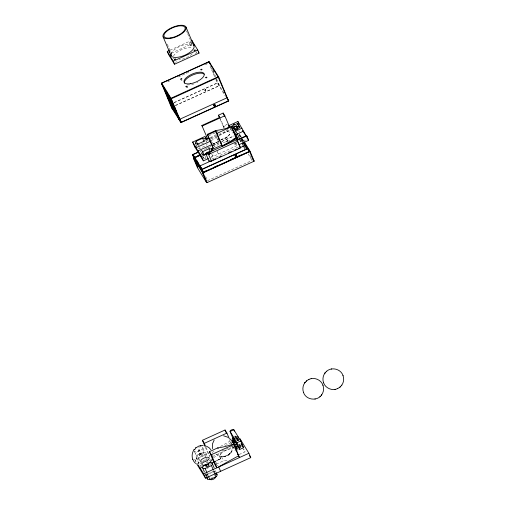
<?xml version="1.0" encoding="UTF-8"?>
<svg xmlns="http://www.w3.org/2000/svg" width="505" height="505" viewBox="0 0 505 505"><rect width="100%" height="100%" fill="white"/><g stroke="black" fill="none" stroke-linecap="round" stroke-linejoin="round"><path stroke-width="0.38" stroke-dasharray="2.52 1.89" d="M212.82 456.507L212.82 454.929M232.919 446.414L232.439 449.235L230.936 452.202M175.626 62.506L176.119 62.001M190.536 45.608L189.236 42.527L189.855 41.959L190.669 41.94L191.982 45.046L190.549 45.633L191.086 45.04L191.976 45.014M199.273 449.753L198.314 450.144L199.986 454.09L200.529 454.077L200.946 453.698L199.267 449.734L198.32 450.163M215.667 453.837C219.921 457.871 227.446 457.107 230.829 452.341M230.709 452.505L231.063 452.032M239.888 446.666L239.907 446.332M229.163 454.09L229.541 453.768M195.669 53.164L195.542 53.656M211.185 140.769L216.361 137.259L218.412 140.592M225.905 138.13L227.963 136.552L229.573 134.469L226.089 137.612L221.133 139.513M228.285 455.289L231.681 451.786L230.034 453.616L227.319 455.428L224.258 456.627L221.979 456.873L224.864 456.678L228.285 455.289L228.007 455.453M213.527 457.707L218.469 454.576A10.365 0.581 65.6 0 0 220.931 458.578L219.523 459.26M239.244 445.713L239.263 445.221M220.931 139.576L225.785 138.2M225.583 138.32L226.177 137.972M223.898 128.22L223.166 126.49L227.061 124.331M223.166 126.49L223.387 126.85L227.288 124.691M210.25 137.764L215.584 134.803M211.418 141.223A10.365 0.581 65.6 0 0 213.16 143.994L214.745 146.57L219.719 143.647M220.477 446.464L229.819 441.288L231.435 443.914M218.122 141.602L218.476 141.432M218.823 141.261L213.167 143.969L214.688 146.437M217.068 142.113L215.288 142.965M219.17 459.43L215.275 461.286A10.365 0.581 65.6 0 1 215.256 461.324L217.964 465.705M195.908 53.019L196.868 53.025M182.046 80.175L181.093 80.2M214.581 143.3L213.167 143.969M170.059 50.14L190.36 40.924M171.353 53.195L191.654 43.973M167.647 81.797L169.775 80.825M178.297 76.962L189.653 71.805M205.264 64.716L207.397 63.75M174.149 102.483L217.68 82.719L224.138 93.223M174.017 102.78L217.314 83.123L225.546 96.518M175.349 105.419L219.479 85.61L216.74 79.159M175.475 105.596L219 85.837L215.547 77.757M208.817 135.75L215.086 132.903M215.78 132.588L218.57 131.325M210.339 138.294L218.015 134.81M218.715 134.494L225.697 131.325M206.008 141.185L208.167 140.213M211.039 138.907L218.217 135.649M218.936 135.321L231.145 129.779M203.749 142.984L198.13 145.535A5.315 2.153 -23 0 0 197.846 145.838M198.231 148.262A5.315 2.153 -23 0 0 199.847 148.337L206.173 145.465A5.315 2.153 -23 0 0 207.107 143.868M212.214 144.424L218.804 141.432A10.365 0.581 65.6 0 1 216.361 137.259M200.365 151.083L201.804 150.433M206.823 148.154L208.975 147.176M213.28 145.225L219.018 142.618M221.891 141.312L234.086 135.776M200.201 151.393L203.768 149.777M204.481 149.448L208.054 147.832M208.767 147.504L218.76 142.972M221.613 141.671L234.459 135.839M239.654 139.999L240.797 141.848L247.86 138.641M211.191 156.55L212.592 155.912A5.315 2.153 -23 0 0 213.053 153.413M210.585 157.592L237.868 145.2M211.955 159.05L239.029 146.753M207.441 180.714L252.172 160.407M199.355 460.781L196.994 455.22L203.313 452.347A5.315 2.153 -23 0 1 205.036 455.15L206.204 457.902M235.986 439.06L237.167 438.523M236.599 439.71L238.562 438.82M195.833 461.854L194.779 459.361L208.42 453.168M224.933 445.669L230.589 443.1L229.125 439.659M236.649 440.354L240.014 438.82M196.994 455.22A5.315 2.153 -23 0 0 198.718 458.022L205.036 455.15M237.129 440.619L238.436 440.032M237.06 440.802L239.023 439.905M221.872 450.984L232.477 446.174M197.348 463.394L199.5 462.416M203.092 460.787L207.397 458.83M212.428 456.552L233.247 447.095M238.272 444.817L240.43 443.838M238.979 444.981L240.279 444.387M239.553 445.877L242.166 444.684M239.439 446.066L241.396 445.183M210.503 459.449L211.443 459.02M240.014 446.963L241.321 446.369M237.129 450.245L238.152 449.785L237.318 447.821M220.912 458.755L215.256 461.324L220.931 458.578L218.469 454.576M216.367 464.108L223.368 460.932A33.172 13.439 -23 0 0 228.064 460.2M239.118 454.538L245.007 451.868L243.827 449.071M207.069 476.815L206.147 474.631L214.158 470.995L215.307 473.538M206.147 474.631L206.368 474.99L214.379 471.354M187.229 87.756L186.345 87.775M205.194 460.181L205.686 460.181M176.529 61.856L176.984 61.862M224.226 456.331L224.649 456.255M200.933 453.66L199.986 454.09M214.038 452L213.445 451.034M235.797 142.909L236.296 143.698M214.164 71.811L212.523 69.128L215.521 76.287M239.509 134.147L242.091 138.313M242.305 138.698L243.688 140.914M239.149 134.557L243.227 141.192M241.68 139.632L242.905 141.621M240.879 139.317L242.469 141.905M248.195 153.943L251.774 159.763M229.99 127.677L231.17 129.589M230.368 128.851L233.114 133.32M205.63 89.499L205.775 89.738A0.776 0.707 -31.6 0 1 205.055 90.849A0.776 0.707 -31.6 0 1 204.462 89.77A0.776 0.707 -31.6 0 1 205.775 89.738M227.338 140.207L227.484 140.447A0.776 0.707 -31.6 0 1 226.764 141.552A0.776 0.707 -31.6 0 1 226.171 140.472A0.776 0.707 -31.6 0 1 227.484 140.447M209.96 138.749L211.096 140.598M217.27 152.037L218.482 154.006L217.005 150.515M237.097 437.141L239.118 440.429M242.514 447.802L245.007 451.868M233.051 446.54L235.469 450.479M232.609 446.382L235.431 450.978M215.742 463.445L217.358 466.071M194.779 459.361L197.095 463.129M227.446 129.305L228.026 130.265M234.389 143.546L234.97 144.506M196.357 145.402L196.874 146.425M189.242 42.553L190.682 41.991M196.388 145.472L196.786 146.456M203.199 156.885L203.648 157.932M234.244 436.295A1.294 0.524 -23 0 1 235.696 436.213L236.365 437.778M204.916 473.286L206.368 476.707M199.077 464.209L196.098 457.189M250.158 155.666L251.881 159.731M238.814 130.915L239.345 132.165M241.769 138.439C241.579 135.738 239.111 135.384 241.188 138.471M242.065 139.134L242.949 141.211M211.286 67.714L215.244 77.038M239.629 134.728L240.418 136.577M241.485 139.165L242.362 141.242M210.03 65.966L214.581 76.691M215.793 79.55L217.314 83.123M239.269 135.132L240.052 136.981M240.55 139.412L241.699 142.12M240.02 140.018L240.797 141.848M196.338 51.744L196.862 52.962M186.49 30.938L187.387 33.046M187.683 33.747L191.868 43.6M219.77 117.362L224.214 127.834M220.186 119.313L223.387 126.85M171.043 52.564L171.567 53.789M167.325 44.15L170.015 50.481M211.784 154L212.592 155.912M206.015 141.021L206.545 142.265M205.213 156.291L206.008 158.16M199.5 147.517L199.847 148.337M203.281 157.049L203.742 158.141M205.718 176.649L206.583 178.682M237.331 438.51A3.238 1.313 -23 0 1 237.186 438.624L238.051 440.669M240.702 447.847L239.313 444.981L240.424 447.594M230.722 442.039L231.599 444.103M219.896 452.751L223.368 460.932M206.059 447.487L209.859 456.438L207.972 453.37L205.339 447.171M215.307 470.584L215.894 471.973M214.158 470.995L215.079 473.172M213.527 470.464L214.41 472.547M205.933 453.181L207.41 456.659M213.533 471.739L213.994 472.831M202.751 447.468L204.064 450.567A4.614 1.868 -23 0 1 198.282 454.746A4.614 1.868 -23 0 1 197.089 451.735A4.614 1.868 -23 0 1 204.064 450.567M206.494 458.591L207.372 460.655M207.662 461.343L208.83 464.089M203.313 452.347L205.087 456.52M205.971 458.609L206.267 459.304M207.448 462.081L207.744 462.776M206.52 462.144L207.075 463.451M202.019 453.238A1.685 0.682 -23 0 1 199.873 454.759A1.685 0.682 -23 0 1 199.488 453.635A1.685 0.682 -23 0 1 202.019 453.238L202.574 454.544A1.685 0.682 -23 0 1 200.428 456.065A1.685 0.682 -23 0 1 200.043 454.942A1.685 0.682 -23 0 1 202.574 454.544M207.202 473.33L208.382 476.114M198.901 454.519L199.456 455.826M206.734 473.488L207.789 475.969M206.368 474.99L207.296 477.174M198.718 458.022L199.424 459.695M205.264 474.081L206.444 476.859M194.242 451.034L195.555 454.134M196.186 457.378L198.844 463.634M212.081 451.83L212.517 453.155M219.606 135.656A6.584 2.689 -28.5 0 1 227.761 131.717A6.584 2.689 -28.5 0 1 228.954 135.296A6.584 2.689 -28.5 0 1 220.9 139.538M229.882 140.51A33.355 13.622 -28.5 0 1 222.32 142.688M205.825 158.81A5.315 2.153 -23 0 1 204.026 156.582M227.875 130.05A0.776 0.707 -31.6 0 1 227.597 131.243A0.776 0.707 -31.6 0 1 226.562 130.643M226.625 130.353A0.776 0.707 -31.6 0 1 226.859 130.044M227.389 130.056A0.776 0.707 -31.6 0 1 226.612 130.41M235.835 143.319A0.776 0.707 -31.6 0 1 234.787 143.919M171.012 53.902A12.442 5.037 -23 0 1 179.843 46.391A12.442 5.037 -23 0 1 192.039 44.352M192.235 53.896A11.4 4.621 -23 0 1 179.168 59.83M173.695 58.82A11.4 4.621 -23 0 1 173.259 58.107M173.474 56.131A11.4 4.621 -23 0 1 181.882 49.572A11.4 4.621 -23 0 1 192.544 47.937M197.726 82.391A10.883 4.412 -23 0 1 196.849 82.807M194.034 83.899A10.883 4.412 -23 0 1 186.175 84.594M235.696 436.213A1.294 0.524 -23 0 1 234.8 437.197A2.071 0.84 -23 0 1 236.693 436.983M234.743 437.027A3.238 1.313 -23 0 1 236.757 436.528M238.928 439.962A3.238 1.313 -23 0 1 238.398 440.568M235.949 439.104A3.238 1.313 -23 0 1 238.575 438.794M237.224 438.681A1.553 0.631 -23 0 1 236.757 439.508M235.463 437.627A1.294 0.524 -23 0 1 236.378 437.86A1.294 0.524 -23 0 1 235.444 438.725M236.687 436.478A2.071 0.84 -23 0 1 235.418 437.98M237.041 437.418A2.071 0.84 -23 0 1 235.715 438.687M212.447 477.238A2.721 1.105 -23 0 1 212.687 477.143M214.088 475.319A2.721 1.105 -23 0 1 214.631 475.628M198.73 447.171A4.614 1.868 -23 0 1 202.795 447.645A4.614 1.868 -23 0 1 199.286 450.946A4.614 1.868 -23 0 1 194.387 451.268M208.546 467.712A2.721 1.105 -23 0 1 208.224 468.015M207.624 468.438A2.721 1.105 -23 0 1 206.968 468.785M210.434 463.944A5.315 2.153 -23 0 1 210.699 464.644M245.84 140.661A32.2 13.048 -23 0 1 245.582 140.781M235.601 144.859A0.776 0.707 -31.6 0 0 236.327 143.748A0.776 0.707 -31.6 0 0 235.014 143.78A0.776 0.707 -31.6 0 0 235.601 144.859M226.65 141.368A0.776 0.707 -31.6 0 0 227.376 140.264A0.776 0.707 -31.6 0 0 226.063 140.289A0.776 0.707 -31.6 0 0 226.65 141.368M204.942 90.66A0.776 0.707 -31.6 0 0 205.661 89.555A0.776 0.707 -31.6 0 0 204.348 89.581A0.776 0.707 -31.6 0 0 204.942 90.66M224.264 456.627A6.584 2.689 -28.5 0 0 232.054 449.898A6.584 2.689 -28.5 0 0 222.364 452.36A6.584 2.689 -28.5 0 0 224.264 456.627"/><path stroke-width="0.76" d="M212.15 459.474L211.418 460.983M194.463 449.172C192.14 451.969 191.471 456.015 192.79 459.398M214.183 440L212.403 444.028L212.523 448.686M304.856 382.727C302.811 385.479 302.299 389.286 303.543 392.486M324.93 373.088C322.884 375.846 322.373 379.653 323.617 382.853M321.609 394.923C323.654 392.164 324.166 388.358 322.922 385.157M341.689 385.283C343.728 382.531 344.246 378.725 343.002 375.524M235.671 126.004L234.358 126.502M194.33 449.336L193.977 449.81M304.963 382.582L306.787 380.707L308.959 379.381M325.037 372.949L326.489 371.383M303.467 392.297C305.759 399.941 317.045 401.576 321.502 395.062M337.58 388.629L339.758 387.303L341.582 385.429M304.73 382.897L305.077 382.424M324.803 373.258L325.157 372.785M321.388 395.226L321.736 394.752M341.462 385.586L341.816 385.113M206.469 464.348L207.233 464.354M195.353 448.213L198.989 445.978L203.231 445.404M326.558 371.327C331.671 366.586 341.001 368.991 343.078 375.714M195.504 448.074L195.877 447.746M306.251 381.161L306.63 380.833M326.331 371.522L326.703 371.2M319.835 396.81L320.214 396.488M339.916 387.177L340.288 386.849M171.46 54.862L170.469 55.077M226.928 128.516L229.598 127.039L224.813 115.765L223.153 113.057L218.438 115.197L219.599 117.943M235.09 135.971L236.593 138.414L222.49 146.229L222.269 145.869L236.372 138.054L231.479 126.61A33.172 13.439 -23 0 1 215.704 130.53L207.302 134.343L213.192 147.971L211.778 148.609L212.15 149.486L221.575 145.206L222.351 146.469M171.782 107.035L171.422 107.432L180.973 122.601L228.576 101.025L218.678 76.975L218.065 76.823L170.753 98.361L180.708 122.538M193.667 157.573L193.301 157.951L197.423 167.654L206.614 182.614L207.063 182.633L254.141 161.196L250.082 151.317L244.085 141.564M210.345 64.091L209.392 61.862L208.817 61.698L161.461 83.256L171.422 107.432M161.733 83.363L161.373 83.761L170.924 98.929L218.734 77.082L209.215 61.875L161.638 83.117M193.308 157.964L202.764 172.981L250.095 151.336M192.796 42.729L191.761 40.286L197.758 50.039L199.052 53.088L174.547 64.217L168.556 54.464L167.256 51.409L169.358 50.456M167.256 51.409L173.253 61.162L197.758 50.039M172.723 103.134L170.583 104.106L172.893 107.862M171.176 104.068L172.596 103.424M173.663 109.112L174.433 110.361L174.913 110.147A11.918 0.663 65.6 0 1 166.814 91.771M226.966 97.819L179.868 119.205L181.188 122.317L228.285 100.937M209.007 138.553L207.751 139.121L201.867 125.493L219.77 117.362L218.438 115.197M224.813 115.765L202.196 126.035L201.867 125.493M207.302 134.343L207.637 134.886L215.648 131.249L216.98 133.415L231.479 126.61M208.432 158.57L203.408 160.849L194.526 146.406L192.67 142.044L204.923 136.483L206.848 139.879M247.482 138.023L237.905 121.503L228.481 125.783L228.702 126.143M196.275 141.173L202.6 138.301A5.315 2.153 -23 0 1 204.317 141.103L197.998 143.976A5.315 2.153 -23 0 1 196.275 141.173L197.6 144.291M206.709 136.71L205.295 137.354L206.457 139.247M231.549 126.181L237.445 123.504L239.938 127.569L234.73 129.936M233.241 131.351L231.498 127.241L232.912 126.597L237.464 134.002L239.496 138.799M206.476 139.008L207.422 138.578L207.751 139.121M236.889 127.172L239.042 126.193M234.964 129.835L233.853 127.216L236.681 125.934L237.792 128.548L237.262 127.689L234.44 128.977L233.607 127.014M192.67 142.044L196.142 147.694L210.282 141.274M235.576 131.111L242.015 128.188M196.142 147.694A10.365 0.581 65.6 0 0 198.08 150.837L211.273 144.847M231.498 127.241L236.05 134.639L243.309 131.237M197.423 167.654L197.783 167.262L192.474 154.669L198.213 152.062M200.081 155.123L194.375 157.718L193.061 154.637L198.061 152.365M204.089 154.89L202.701 151.62L209.019 148.748A5.315 2.153 -23 0 1 210.743 151.55L210.856 151.822M197.973 155.616L200.125 154.637M200.239 154.82L193.787 157.749L202.978 172.704L249.609 151.532L248.302 148.451L201.672 169.623L202.978 172.704M199.93 155.426L194.962 157.686L195.536 159.037M206.526 153.463L204.418 154.416A5.315 2.153 -23 0 1 202.701 151.62M209.335 152.188L210.743 151.55M236.895 139.721L207.681 152.983A2.071 0.84 -23 0 1 210.011 152.851A2.071 0.84 -23 0 1 208.571 154.429L211.418 161.139L240.632 147.877L236.895 139.721L239.458 145.762M233.531 132.039L238.082 139.437L246.566 135.586L246.787 135.952L248.643 140.314L239.307 144.55M198.08 150.837L201.552 156.487L206.406 154.284M237.142 139.866L237.363 140.226L246.787 135.952M208.571 154.429L237.786 141.166M199.412 166.17L211.481 160.691M212.902 160.047L215.736 158.759M219.29 157.143L221.417 156.178M228.519 152.958L231.359 151.664M234.907 150.054L237.034 149.089M238.455 148.445L243.429 146.185L245.417 149.417M242.987 146.74L244.42 146.084M205.125 171.264L207.252 170.292M214.354 167.073L217.194 165.785M230.684 159.656L234.945 157.724M238.493 156.114L240.62 155.142M203.338 172.306L249.022 151.563L247.709 148.483L202.032 169.219L203.338 172.306L192.474 154.669M205.049 446.483L202.417 440.284L225.034 430.014L226.922 433.088L229.264 438.592M202.417 440.284L204.304 443.352L226.922 433.088M234.838 446.269L232.452 440.663L234.219 439.861M209.411 451.659L211.298 454.727L216.853 467.813L214.966 464.745L209.411 451.659L217.813 447.847A33.172 13.439 -23 0 0 233.588 443.927L239.471 457.549L238.663 456.236M233.689 443.485L232.672 441.49L234.636 440.6M231.934 442.487L233.278 441.881M235.178 441.509L233.222 442.393L232.672 441.49M233.133 442.582L235.096 441.692M234.408 431.112L233.84 429.768L230.072 431.485L236.959 442.677L240.727 440.966L243.574 447.676L239.806 449.387L232.919 438.188L230.072 431.485A2.071 0.84 -23 0 1 231.511 429.906A2.071 0.84 -23 0 1 233.84 429.768L240.727 440.966M211.298 454.727L233.916 444.463M232.452 440.663L234.951 444.728L236.914 443.832M239.357 447.26L236.738 448.453L235.721 446.458L237.678 445.568M235.721 446.458L236.277 447.361L238.897 446.174M203.654 466.229L203.414 465.667L205.522 464.707M198.25 465.01A10.365 0.581 65.6 0 0 200.188 468.16L202.069 467.302M211.494 463.022L214.322 461.74M203.414 465.667A5.315 2.153 -23 0 0 205.137 468.463L211.456 465.597L213.23 469.764M200.188 468.16L203.66 473.804L248.896 453.269L250.745 457.631L205.51 478.166L196.628 463.723M207.277 478.02A5.315 2.153 -23 0 0 209.859 479.586L216.178 476.72A5.315 2.153 -23 0 0 216.424 474.107M308.934 379.394C314.198 376.818 321.199 379.754 322.998 385.353M337.605 388.616C332.341 391.192 325.346 388.257 323.541 382.657M169.914 51.939L169.08 51.87L169.914 51.27M187.172 87.112L187.614 87.075M331.217 369.035L331.64 368.959M311.143 378.674L311.566 378.592M334.979 389.418L335.402 389.336M314.899 399.051L315.322 398.975M200.39 445.587L200.813 445.505M223.519 435.777L228.033 437.305M201.325 466.039L200.144 465.837M206.412 446.149L209.032 447.701L210.888 449.671M195.586 463.476L193.964 461.633L192.714 459.209M229.939 438.82L231.082 440.202M172.293 107.129L172.659 107.843M172.293 107.174L172.931 108.524M171.814 107.344L172.18 108.057M194.545 157.263L195.176 158.658L194.886 157.895M194.071 157.497L194.703 158.879L194.412 158.115M208.754 61.736L218.154 76.994L228.411 101.114M161.65 83.098L171.037 98.387L181.295 122.507M227.559 98.753L228.771 100.722M193.055 43.342L194.255 45.292M198.25 51.788L199.052 53.088M242.583 130.46L246.219 136.375M247.027 137.688L248.643 140.314M243.637 141.855L249.609 151.532M243.315 142.284L247.387 148.912M242.867 142.549L246.844 149.013M252.601 158.406L254.198 161.007M228.601 125.417L229.598 127.039M229.036 126.686L229.706 127.771M239.742 146.431L240.632 147.877M211.778 148.609L212.946 150.509M179.098 117.955L176.018 112.943A11.918 0.663 65.6 0 1 174.433 110.361M181.188 122.317L171.902 107.218L162.036 84.082M193.061 154.637L202.114 169.32M248.896 453.269L240.014 438.82L241.068 441.313M249.533 455.661L250.745 457.631M241.952 445.044L243.574 447.676M237.489 453.761L238.701 455.731L218.678 466.828L220.59 471.323M172.868 108.455L172.552 107.818M231.34 440.587L231.675 441.168M179.029 118.17L178.732 117.602L179.023 118.366M179.054 118.435L179.357 119.01L179.155 118.454M194.848 158.014L194.545 157.276M172.072 108.038L172.439 108.752L171.807 107.395M194.368 158.235L194.078 157.516M246.566 135.586L247.86 138.641M237.905 121.503L238.966 123.996M249.722 151.715L253.838 161.404M237.445 123.504L239.294 127.866M236.428 125.726L237.262 127.689M242.274 143.477L243.429 146.185M232.912 126.597L233.783 128.655M236.05 134.639L238.082 139.437M236.593 138.414L237.363 140.226M223.153 113.057L224.643 116.579M185.96 27.03L193.92 45.791M215.704 130.53L216.039 131.306M216.367 132.083L222.269 145.869M215.648 131.249L221.575 145.206M207.637 134.886L213.192 147.971M163.128 36.903L171.088 55.657M173.253 61.162L174.547 64.217M209.019 148.748L210.345 151.866M202.6 138.301L203.988 141.577M205.939 153.855L209.057 161.202M197.998 143.976L198.231 144.518M201.893 153.779L202.151 154.391M201.552 156.487L203.408 160.849M195.467 143.332L195.833 144.19M203.086 172.887L207.202 182.576M202.505 172.925L206.614 182.614M164.194 87.624L167.534 95.489M169.661 100.495L170.57 102.641M236.959 442.677L239.806 449.387M233.436 437.715A3.238 1.313 -23 0 0 232.186 439.539A3.238 1.313 -23 0 0 234.37 439.905L235.298 442.083A1.553 0.631 -23 0 0 236.106 442.329M236.277 447.361L236.738 448.453M234.951 444.728L236.738 448.932M233.588 443.927L234.282 445.562M234.629 446.382L238.796 456.198M225.034 430.014L226.202 432.772M217.813 447.847L218.16 448.661M204.304 443.352L205.472 446.111M212.352 463.628L214.126 467.8M216.191 472.667L217.074 474.75M214.707 473.242L216.178 476.72M205.137 468.463L206.905 472.636M208.679 476.808L209.859 479.586M200.851 463.047L201.085 463.609M202.606 467.826L204.38 471.992M206.741 477.553L207.328 478.948M203.66 473.804L205.51 478.166M211.418 161.139A2.071 0.84 -23 0 1 209.405 161.486A2.071 0.84 -23 0 1 209.329 160.508M209.676 154.126A1.294 0.524 -23 0 1 209.638 154.246M236.264 137.884A33.355 13.622 -28.5 0 1 232.818 139.386M221.424 142.871A33.355 13.622 -28.5 0 1 220.982 142.953M219.208 139.43A6.584 2.689 -28.5 0 1 218.431 138.932M218.192 138.118A6.584 2.689 -28.5 0 1 218.229 137.84M193.144 44.888A12.442 5.037 -23 0 1 184.628 55.297A12.442 5.037 -23 0 1 170.898 54.471M184.451 83.155A10.883 4.412 -23 0 1 192.184 75.226A10.883 4.412 -23 0 1 204.165 74.203M171.612 100.205A11.918 0.663 65.6 0 1 171.959 100.962M174.818 107.508A11.918 0.663 65.6 0 1 175.102 108.209M175.854 110.115A11.918 0.663 65.6 0 1 176.049 110.664M233.373 437.317A1.294 0.524 -23 0 1 233.323 437.242M235.298 442.083A3.238 1.313 -23 0 1 233.159 441.124M234.124 440.063A3.238 1.313 -23 0 1 234.364 439.899M237.653 436.617A3.238 1.313 -23 0 1 238.12 437.557M234.812 440.152A1.553 0.631 -23 0 1 234.396 439.962M234.017 438.845A1.294 0.524 -23 0 1 233.966 438.763M242.76 445.763A32.2 13.048 -23 0 1 241.983 446.136M233.96 438.435A2.071 0.84 -23 0 1 232.919 438.188M234.263 439.142A2.071 0.84 -23 0 1 233.569 438.018M209.821 460.453A4.614 1.868 -23 0 1 206.614 464.657A4.614 1.868 -23 0 1 202.284 463.356M215.136 477.004A2.721 1.105 -23 0 1 213.148 479.333A2.721 1.105 -23 0 1 210.295 478.974M212.037 477.976A2.721 1.105 -23 0 1 211.791 478.046M208.268 464.726A1.685 0.682 -23 0 1 208.716 465.616A1.685 0.682 -23 0 1 206.431 466.538A1.685 0.682 -23 0 1 206.299 465.522M207.845 463.413A1.685 0.682 -23 0 1 207.542 464.758A1.685 0.682 -23 0 1 205.308 464.827M209.739 462.795A5.315 2.153 -23 0 1 211.456 465.597M195.006 449.286A4.614 1.868 -23 0 1 195.195 449.109M174.332 59.388C175.866 60.196 175.936 57.696 174.332 59.388M180.683 79.152C182.242 79.923 182.368 77.473 180.702 79.115M185.928 86.709C187.513 87.479 187.576 84.998 185.928 86.709M194.128 50.405C195.7 51.182 195.725 48.707 194.128 50.405M200.839 69.772C202.278 70.612 202.562 68.068 200.851 69.734M205.724 77.719C207.328 78.483 207.34 76.021 205.724 77.719M233.531 124.577C235.096 125.366 235.147 122.879 233.531 124.577M236.586 129.545C238.164 130.322 238.171 127.853 236.586 129.545M196.805 160.716L196.325 160.931A11.918 0.663 65.6 0 0 197.815 163.355L198.295 163.14A11.918 0.663 65.6 0 1 196.805 160.716M178.259 117.829L178.877 119.224L178.271 117.848M194.703 145.951L195.315 147.353L194.703 145.951M201.141 156.424L201.754 157.825L201.141 156.424M201.003 167.736L201.615 169.131L201.015 167.755M200.523 167.95L201.141 169.352L200.535 167.969M242.166 444.684L241.611 443.781L242.634 445.776L242.166 444.684M207.107 154.082A2.071 0.84 -23 0 0 209.745 152.213A2.071 0.84 -23 0 0 206.633 152.706A2.071 0.84 -23 0 0 207.107 154.082M207.366 153.665A1.294 0.524 -23 0 0 209.019 152.497A1.294 0.524 -23 0 0 207.075 152.807A1.294 0.524 -23 0 0 207.366 153.665M235.841 156.323A0.776 0.707 -31.6 0 0 236.567 155.212A0.776 0.707 -31.6 0 0 235.254 155.243A0.776 0.707 -31.6 0 0 235.841 156.323M235.728 156.14A0.776 0.707 -31.6 0 0 236.454 155.035A0.776 0.707 -31.6 0 0 235.141 155.06A0.776 0.707 -31.6 0 0 235.728 156.14M170.21 38.468A12.442 5.037 -23 0 0 186.048 27.245A12.442 5.037 -23 0 0 167.376 30.193A12.442 5.037 -23 0 0 170.21 38.468M170.57 37.925A11.4 4.621 -23 0 0 185.089 27.636A11.4 4.621 -23 0 0 167.976 30.338A11.4 4.621 -23 0 0 170.57 37.925M190.309 83.729A10.883 4.412 -23 0 0 204.165 73.907A10.883 4.412 -23 0 0 187.828 76.489A10.883 4.412 -23 0 0 190.309 83.729M167.546 96.764A11.918 0.663 65.6 0 0 175.595 113.196A11.918 0.663 65.6 0 0 168.948 97.055A11.918 0.663 65.6 0 0 167.546 96.764M214.448 106.132A0.776 0.707 -31.6 0 0 215.174 105.027A0.776 0.707 -31.6 0 0 213.861 105.053A0.776 0.707 -31.6 0 0 214.448 106.132M214.335 105.949A0.776 0.707 -31.6 0 0 215.061 104.838A0.776 0.707 -31.6 0 0 213.748 104.87A0.776 0.707 -31.6 0 0 214.335 105.949M203.389 462.094A4.614 1.868 -23 0 0 209.171 457.915A4.614 1.868 -23 0 0 202.196 459.083A4.614 1.868 -23 0 0 203.389 462.094"/></g></svg>
